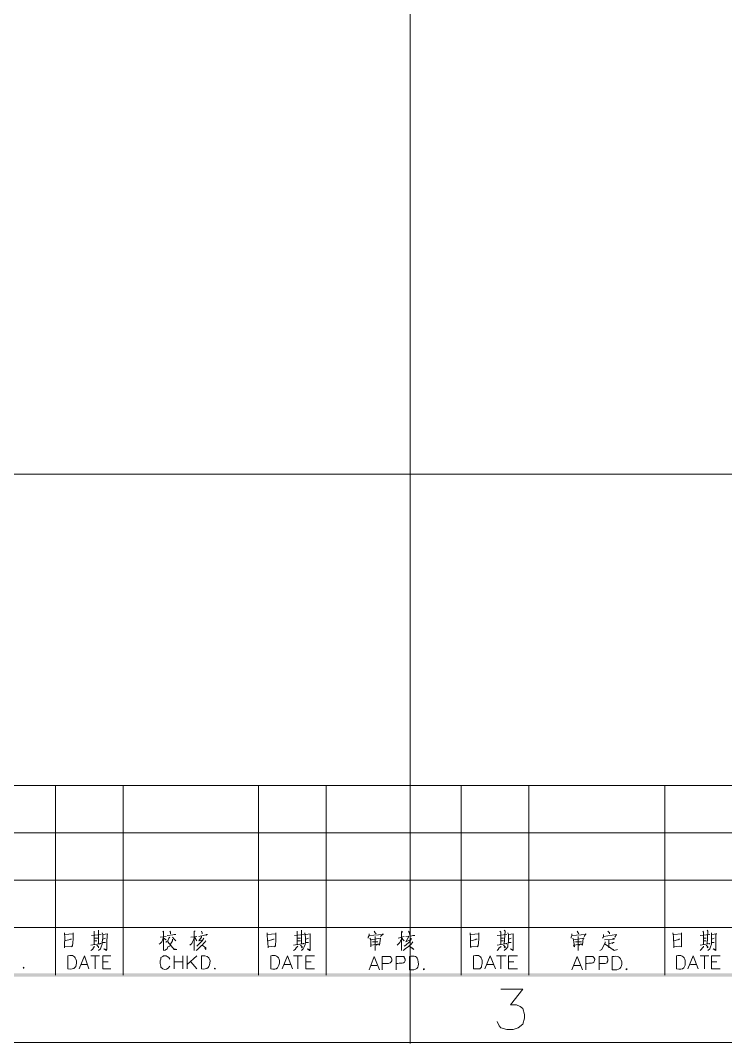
# Model space of a CAD drawing. Header units: millimetres. Extents: x 0 to 825, y 0 to 1167.
# Drawn here: x 414.9 to 559.4, y 0.1 to 209.8 of the extents above; entities that cross this region are included whole.
import ezdxf

# ---------------------------------------------------------------- set-up
doc = ezdxf.new("R2010")
doc.units = ezdxf.units.MM
doc.layers.add('1', color=7, linetype='Continuous')

msp = doc.modelspace()

# ---------------------------------------------------------------- hatches: boundary and pattern name
h = msp.add_hatch(color=0)
h.dxf.hatch_style = 2
h.paths.add_polyline_path([(35.421732, 14.541732), (34.701732, 13.821732), (810.141732, 14.541732)])
h = msp.add_hatch(color=0)
h.dxf.hatch_style = 2
h.paths.add_polyline_path([(34.701732, 13.821732), (810.141732, 14.541732), (810.861732, 13.821732)])
h = msp.add_hatch(color=0)
h.dxf.hatch_style = 2
h.paths.add_polyline_path([(560.841732, 13.821732), (560.841732, 14.541732), (310.641732, 13.821732)])
h = msp.add_hatch(color=0)
h.dxf.hatch_style = 2
h.paths.add_polyline_path([(560.841732, 14.541732), (310.641732, 13.821732), (311.361732, 14.541732)])

# ---------------------------------------------------------------- linework, layer by layer
at = {"layer": '1', "color": 0, "lineweight": 9}
for points in [[(0.321732, 0.321732), (824.361732, 0.321732), (824.361732, 1166.721732), (0.321732, 1166.721732), (0.321732, 0.321732)], [(311.001732, 53.061732), (560.841732, 53.061732)], [(422.061732, 53.061732), (422.061732, 14.181732)], [(435.921732, 53.061732), (435.921732, 14.181732)], [(463.641732, 53.061732), (463.641732, 14.181732)], [(477.501732, 53.061732), (477.501732, 14.181732)], [(505.221732, 53.061732), (505.221732, 14.181732)], [(519.081732, 53.061732), (519.081732, 14.181732)], [(546.981732, 53.061732), (546.981732, 14.181732)], [(311.001732, 43.341732), (560.841732, 43.341732)], [(311.001732, 33.621732), (560.841732, 33.621732)], [(311.001732, 23.901732), (560.841732, 23.901732)], [(429.981732, 23.181732), (429.981732, 23.001732), (429.981732, 20.481732)], [(430.881732, 23.361732), (430.881732, 23.181732), (430.881732, 20.481732)], [(444.021732, 23.181732), (444.201732, 23.001732), (444.201732, 23.181732), (444.201732, 19.221732), (444.201732, 19.581732), (444.201732, 19.761732)], [(445.461732, 23.181732), (445.641732, 23.001732), (445.641732, 22.821732), (445.641732, 22.641732)], [(450.501732, 23.181732), (450.681732, 23.181732), (450.501732, 23.181732), (450.501732, 19.221732), (450.501732, 19.581732), (450.501732, 19.941732)], [(451.941732, 23.181732), (452.121732, 22.821732), (452.121732, 22.641732)], [(471.561732, 23.181732), (471.561732, 23.001732), (471.561732, 20.481732)], [(472.461732, 23.361732), (472.461732, 23.181732), (472.461732, 20.481732)], [(487.401732, 23.181732), (487.581732, 22.821732), (487.761732, 22.641732)], [(492.981732, 23.181732), (493.161732, 23.001732), (492.981732, 23.001732), (492.981732, 19.221732), (492.981732, 19.761732)], [(494.421732, 23.181732), (494.601732, 22.821732), (494.601732, 22.641732), (494.601732, 22.461732)], [(513.141732, 23.181732), (513.321732, 23.001732), (513.321732, 20.481732)], [(514.041732, 23.361732), (514.221732, 23.181732), (514.041732, 20.481732)], [(528.981732, 23.181732), (529.161732, 22.821732), (529.341732, 22.641732)], [(535.281732, 23.181732), (535.641732, 22.821732), (535.641732, 22.641732), (535.641732, 22.641732)], [(554.721732, 23.181732), (554.901732, 23.001732), (554.901732, 20.481732)], [(555.621732, 23.361732), (555.801732, 23.181732), (555.621732, 20.481732)], [(423.861732, 21.201732), (425.301732, 21.561732), (425.121732, 21.561732), (424.761732, 21.381732)], [(429.441732, 22.281732), (431.421732, 22.461732)], [(429.981732, 21.741732), (430.701732, 21.741732)], [(429.981732, 21.201732), (430.521732, 21.201732)], [(431.601732, 22.821732), (431.781732, 22.461732), (431.781732, 21.741732), (431.601732, 21.021732), (431.601732, 20.481732), (431.421732, 19.941732), (431.241732, 19.581732), (430.881732, 19.221732)], [(431.781732, 21.561732), (432.321732, 21.741732)], [(444.201732, 21.921732), (444.021732, 21.561732), (443.841732, 21.021732), (443.481732, 20.661732), (443.301732, 20.481732)], [(444.741732, 22.101732), (443.481732, 21.921732)], [(444.201732, 21.741732), (444.741732, 21.381732)], [(446.001732, 21.561732), (446.001732, 21.201732), (445.821732, 20.841732), (445.641732, 20.481732), (445.461732, 20.121732), (445.101732, 19.941732), (444.921732, 19.581732), (444.741732, 19.401732), (444.381732, 19.221732)], [(445.461732, 21.921732), (445.281732, 21.741732), (445.101732, 21.201732), (444.741732, 21.021732), (444.741732, 20.841732)], [(444.921732, 22.281732), (446.721732, 22.461732), (446.541732, 22.461732), (446.361732, 22.461732)], [(445.101732, 21.021732), (445.101732, 21.021732), (446.361732, 19.401732), (446.901732, 19.401732), (446.361732, 19.581732), (446.181732, 19.581732)], [(446.001732, 21.921732), (446.361732, 21.561732), (446.541732, 21.381732), (446.721732, 21.201732)], [(450.681732, 21.921732), (450.321732, 21.381732), (450.141732, 21.021732), (449.961732, 20.661732), (449.601732, 20.301732)], [(451.041732, 22.101732), (449.781732, 21.921732)], [(450.681732, 21.741732), (451.041732, 21.201732)], [(452.481732, 21.741732), (452.481732, 21.741732), (452.121732, 21.201732), (452.121732, 21.201732), (451.761732, 20.841732), (451.401732, 20.481732), (451.041732, 20.121732)], [(451.401732, 22.101732), (453.201732, 22.461732), (453.021732, 22.461732), (452.841732, 22.281732)], [(451.941732, 22.101732), (451.941732, 21.921732), (451.401732, 21.201732), (451.401732, 21.201732), (452.301732, 21.381732)], [(465.621732, 21.201732), (466.881732, 21.561732), (466.701732, 21.561732), (466.341732, 21.381732)], [(471.021732, 22.281732), (473.001732, 22.461732)], [(471.561732, 21.741732), (472.281732, 21.741732)], [(471.741732, 21.201732), (472.281732, 21.201732)], [(473.361732, 22.461732), (474.261732, 22.641732), (474.261732, 22.641732), (474.261732, 21.561732), (474.261732, 20.121732), (474.261732, 19.581732), (474.261732, 19.221732), (474.081732, 19.221732), (473.721732, 19.581732), (474.081732, 19.401732)], [(473.361732, 21.561732), (473.901732, 21.741732)], [(486.321732, 22.641732), (486.321732, 22.281732), (486.141732, 21.921732), (486.141732, 21.741732)], [(486.321732, 22.281732), (489.201732, 22.461732), (489.201732, 22.641732), (488.661732, 22.101732)], [(486.501732, 21.741732), (486.681732, 21.381732), (486.681732, 19.941732), (486.681732, 20.301732), (488.301732, 20.481732), (488.121732, 20.481732), (487.761732, 20.301732)], [(488.301732, 20.481732), (488.481732, 20.301732), (488.661732, 21.741732), (488.661732, 21.741732), (486.681732, 21.381732)], [(487.041732, 21.021732), (488.121732, 21.021732)], [(487.581732, 22.101732), (487.581732, 22.101732), (487.581732, 19.221732), (487.581732, 19.401732), (487.581732, 19.761732)], [(493.161732, 21.741732), (492.801732, 21.201732), (492.621732, 20.841732), (492.441732, 20.661732), (492.081732, 20.301732)], [(493.521732, 22.101732), (492.261732, 21.741732)], [(493.161732, 21.561732), (493.521732, 21.201732)], [(494.961732, 21.741732), (494.961732, 21.561732), (494.601732, 21.021732), (494.601732, 21.021732), (493.881732, 20.301732), (493.521732, 20.121732)], [(493.881732, 22.101732), (495.681732, 22.281732), (495.501732, 22.281732), (495.321732, 22.281732)], [(494.421732, 22.101732), (494.421732, 21.921732), (493.881732, 21.021732), (493.881732, 21.021732), (494.781732, 21.381732)], [(507.201732, 21.201732), (508.461732, 21.561732), (508.281732, 21.561732), (508.101732, 21.381732)], [(512.601732, 22.281732), (514.581732, 22.461732)], [(513.321732, 21.741732), (513.861732, 21.741732)], [(513.321732, 21.201732), (513.861732, 21.201732)], [(514.761732, 22.821732), (514.941732, 22.461732), (514.941732, 21.741732), (514.941732, 21.021732), (514.761732, 20.481732), (514.761732, 19.941732), (514.401732, 19.581732), (514.041732, 19.221732)], [(514.941732, 21.561732), (515.481732, 21.741732)], [(527.901732, 22.641732), (527.901732, 22.281732), (527.721732, 21.921732), (527.721732, 21.741732)], [(527.901732, 22.281732), (530.781732, 22.461732), (530.781732, 22.641732), (530.421732, 22.101732)], [(528.081732, 21.741732), (528.261732, 21.381732), (528.441732, 19.941732), (528.261732, 20.301732), (529.881732, 20.481732), (529.701732, 20.481732), (529.341732, 20.301732)], [(529.881732, 20.481732), (530.061732, 20.301732), (530.241732, 21.741732), (530.421732, 21.741732), (528.261732, 21.381732)], [(528.621732, 21.021732), (529.881732, 21.021732)], [(529.161732, 22.101732), (529.161732, 22.101732), (529.161732, 19.221732), (529.161732, 19.401732), (529.161732, 19.761732)], [(534.741732, 21.021732), (534.741732, 20.841732), (534.561732, 20.481732), (534.201732, 19.761732), (534.021732, 19.401732), (533.661732, 19.221732)], [(534.381732, 22.101732), (537.081732, 22.461732), (537.081732, 22.461732), (536.721732, 21.921732)], [(534.561732, 21.381732), (536.541732, 21.561732), (536.541732, 21.741732), (536.181732, 21.561732)], [(535.461732, 21.381732), (535.461732, 19.761732)], [(548.781732, 21.201732), (550.041732, 21.561732), (549.861732, 21.561732), (549.681732, 21.381732)], [(554.181732, 22.281732), (556.161732, 22.461732)], [(554.901732, 21.741732), (555.441732, 21.741732)], [(554.901732, 21.201732), (555.441732, 21.201732)], [(556.521732, 22.821732), (556.521732, 22.461732), (556.521732, 21.741732), (556.521732, 21.021732), (556.521732, 20.481732), (556.341732, 19.941732), (556.161732, 19.581732), (555.801732, 19.221732)], [(556.521732, 22.461732), (557.601732, 22.641732), (557.421732, 22.641732), (557.421732, 21.561732), (557.421732, 20.121732), (557.421732, 19.581732), (557.421732, 19.221732), (557.421732, 19.221732), (556.881732, 19.581732), (557.421732, 19.401732)], [(556.521732, 21.561732), (557.061732, 21.741732)], [(429.261732, 20.301732), (431.421732, 20.661732), (431.241732, 20.661732), (431.061732, 20.481732)], [(429.981732, 20.121732), (429.981732, 19.941732), (429.801732, 19.761732), (429.621732, 19.401732), (429.261732, 19.221732)], [(430.521732, 20.301732), (430.881732, 19.941732), (430.881732, 19.761732), (430.881732, 19.941732)], [(431.601732, 20.841732), (431.781732, 20.841732), (432.321732, 20.841732)], [(452.121732, 20.301732), (452.841732, 19.761732), (452.841732, 19.401732), (452.661732, 19.761732)], [(470.841732, 20.301732), (473.001732, 20.661732), (472.821732, 20.661732), (472.821732, 20.481732)], [(471.741732, 20.121732), (471.561732, 19.941732), (471.381732, 19.761732), (471.201732, 19.401732), (470.841732, 19.221732)], [(472.281732, 20.301732), (472.641732, 19.941732), (472.641732, 19.761732), (472.461732, 19.941732)], [(473.361732, 20.841732), (473.361732, 20.841732), (473.901732, 20.841732)], [(494.601732, 20.121732), (495.321732, 19.581732), (495.501732, 19.401732), (495.141732, 19.761732)], [(512.601732, 20.301732), (514.581732, 20.661732), (514.401732, 20.661732), (514.401732, 20.481732)], [(513.321732, 20.121732), (513.321732, 19.941732), (512.961732, 19.761732), (512.781732, 19.401732), (512.601732, 19.221732)], [(513.861732, 20.301732), (514.221732, 19.941732), (514.221732, 19.761732), (514.041732, 19.941732)], [(514.941732, 20.841732), (514.941732, 20.841732), (515.481732, 20.841732)], [(534.561732, 20.481732), (534.741732, 20.481732), (536.541732, 19.221732), (537.261732, 19.401732), (536.541732, 19.221732), (536.361732, 19.401732)], [(535.641732, 20.661732), (535.641732, 20.661732), (536.541732, 20.841732), (536.361732, 20.841732), (536.181732, 20.661732)], [(554.181732, 20.301732), (556.161732, 20.661732), (556.161732, 20.661732), (555.981732, 20.481732)], [(554.901732, 20.121732), (554.901732, 19.941732), (554.181732, 19.221732)], [(555.441732, 20.301732), (555.801732, 19.941732), (555.801732, 19.761732), (555.621732, 19.941732)], [(556.521732, 20.841732), (556.521732, 20.841732), (557.061732, 20.841732)], [(426.921732, 15.441732), (428.001732, 18.141732), (428.901732, 15.441732)], [(429.261732, 18.141732), (431.061732, 18.141732)], [(430.161732, 18.141732), (430.161732, 15.441732)], [(431.781732, 15.441732), (431.781732, 18.141732), (433.401732, 18.141732)], [(431.781732, 16.881732), (432.861732, 16.881732)], [(446.361732, 18.141732), (446.361732, 15.441732)], [(446.361732, 16.881732), (448.161732, 16.881732)], [(448.161732, 18.141732), (448.161732, 15.441732)], [(449.061732, 18.141732), (449.061732, 15.441732)], [(451.041732, 18.141732), (449.061732, 16.341732)], [(449.781732, 16.881732), (451.041732, 15.441732)], [(468.501732, 15.441732), (469.581732, 18.141732), (470.661732, 15.441732)], [(470.841732, 18.141732), (472.641732, 18.141732)], [(471.741732, 18.141732), (471.741732, 15.441732)], [(473.361732, 15.441732), (473.361732, 18.141732), (475.161732, 18.141732)], [(473.361732, 16.881732), (474.441732, 16.881732)], [(486.321732, 15.261732), (487.401732, 17.961732), (488.481732, 15.261732)], [(489.021732, 15.261732), (489.021732, 17.961732), (490.281732, 17.961732), (490.641732, 17.961732), (490.821732, 17.781732), (491.001732, 17.421732), (491.001732, 17.061732), (490.821732, 16.881732), (490.641732, 16.701732), (490.281732, 16.521732), (489.021732, 16.521732)], [(510.081732, 15.441732), (511.161732, 18.141732), (512.241732, 15.441732)], [(512.421732, 18.141732), (514.401732, 18.141732)], [(513.321732, 18.141732), (513.321732, 15.441732)], [(514.941732, 15.441732), (514.941732, 18.141732), (516.741732, 18.141732)], [(514.941732, 16.881732), (516.021732, 16.881732)], [(527.901732, 15.261732), (528.981732, 17.961732), (530.061732, 15.261732)], [(533.481732, 15.261732), (533.481732, 17.961732), (534.741732, 17.961732), (535.101732, 17.961732), (535.101732, 17.781732), (535.281732, 17.421732), (535.281732, 17.061732), (535.101732, 16.881732), (535.101732, 16.701732), (534.741732, 16.521732), (533.481732, 16.521732)], [(551.661732, 15.441732), (552.741732, 18.141732), (553.821732, 15.441732)], [(554.181732, 18.141732), (555.981732, 18.141732)], [(555.081732, 18.141732), (555.081732, 15.441732)], [(556.521732, 15.441732), (556.521732, 18.141732), (558.321732, 18.141732)], [(556.521732, 16.881732), (557.601732, 16.881732)], [(415.581732, 15.801732), (415.401732, 15.621732), (415.581732, 15.621732), (415.581732, 15.621732), (415.581732, 15.801732)], [(427.281732, 16.341732), (428.541732, 16.341732)], [(431.781732, 15.441732), (433.401732, 15.441732)], [(454.641732, 15.621732), (454.641732, 15.441732), (454.641732, 15.441732), (454.821732, 15.441732), (454.641732, 15.621732)], [(468.861732, 16.341732), (470.121732, 16.341732)], [(473.361732, 15.441732), (475.161732, 15.441732)], [(486.681732, 16.161732), (487.941732, 16.161732)], [(497.481732, 15.441732), (497.481732, 15.441732), (497.481732, 15.261732), (497.661732, 15.441732), (497.481732, 15.441732)], [(510.441732, 16.341732), (511.881732, 16.341732)], [(514.941732, 15.441732), (516.741732, 15.441732)], [(528.261732, 16.161732), (529.701732, 16.161732)], [(539.061732, 15.441732), (539.061732, 15.441732), (539.061732, 15.261732), (539.241732, 15.441732), (539.061732, 15.441732)], [(552.201732, 16.341732), (553.461732, 16.341732)], [(556.521732, 15.441732), (558.321732, 15.441732)], [(513.321732, 11.301732), (517.821732, 11.301732), (515.301732, 8.061732), (516.561732, 8.061732), (517.281732, 7.701732), (517.821732, 7.341732), (518.181732, 6.081732), (518.181732, 5.361732), (517.821732, 4.101732), (516.921732, 3.381732), (515.841732, 3.021732), (514.581732, 3.021732), (513.321732, 3.381732), (512.961732, 3.741732), (512.601732, 4.641732)]]:
    msp.add_lwpolyline(points, dxfattribs=at)
at = {"layer": '1', "color": 30, "lineweight": 9}
for points in [[(494.781732, 0.141732), (494.781732, 1166.901732)], [(824.541732, 116.817732), (0.141732, 116.817732)]]:
    msp.add_lwpolyline(points, dxfattribs=at)
at = {"layer": '1', "color": 0, "lineweight": 9}
for points, knots in [([(423.861732, 22.821732), (424.041732, 21.921732), (423.861732, 20.661732), (423.861732, 19.761732), (423.861732, 19.761732), (423.861732, 19.941732), (423.861732, 19.941732), (423.861732, 19.941732), (425.301732, 20.121732), (425.301732, 20.121732), (425.301732, 20.121732), (425.481732, 19.941732), (425.481732, 19.941732), (425.661732, 20.841732), (425.661732, 21.921732), (425.661732, 22.821732), (425.661732, 22.821732), (425.661732, 22.641732), (425.661732, 22.641732), (425.661732, 22.641732), (423.861732, 22.461732), (423.861732, 22.461732)], [0, 0, 0, 0, 1, 1, 1, 2, 2, 2, 3, 3, 3, 4, 4, 4, 5, 5, 5, 6, 6, 6, 7, 7, 7, 7]), ([(431.781732, 22.461732), (431.781732, 22.461732), (432.681732, 22.641732), (432.681732, 22.641732), (432.681732, 22.641732), (432.681732, 22.641732), (432.681732, 22.641732), (432.501732, 21.921732), (432.681732, 19.761732), (432.501732, 19.221732), (432.501732, 19.221732), (431.961732, 19.581732), (431.961732, 19.581732), (431.961732, 19.581732), (432.501732, 19.401732), (432.501732, 19.401732)], [0, 0, 0, 0, 1, 1, 1, 2, 2, 2, 3, 3, 3, 4, 4, 4, 5, 5, 5, 5]), ([(465.441732, 22.821732), (465.441732, 21.921732), (465.621732, 20.661732), (465.621732, 19.761732), (465.621732, 19.761732), (465.621732, 19.941732), (465.621732, 19.941732), (465.621732, 19.941732), (466.881732, 20.121732), (466.881732, 20.121732), (466.881732, 20.121732), (467.061732, 19.941732), (467.061732, 19.941732), (467.241732, 20.661732), (467.241732, 22.101732), (467.241732, 22.821732), (467.241732, 22.821732), (467.241732, 22.641732), (467.241732, 22.641732), (467.241732, 22.641732), (465.441732, 22.461732), (465.441732, 22.461732)], [0, 0, 0, 0, 1, 1, 1, 2, 2, 2, 3, 3, 3, 4, 4, 4, 5, 5, 5, 6, 6, 6, 7, 7, 7, 7]), ([(507.021732, 22.821732), (507.201732, 21.921732), (507.021732, 20.661732), (507.201732, 19.761732), (507.201732, 19.761732), (507.201732, 19.941732), (507.201732, 19.941732), (507.201732, 19.941732), (508.461732, 20.121732), (508.461732, 20.121732), (508.461732, 20.121732), (508.641732, 19.941732), (508.641732, 19.941732), (508.821732, 20.841732), (508.821732, 21.921732), (508.821732, 22.821732), (508.821732, 22.821732), (508.821732, 22.641732), (508.821732, 22.641732), (508.821732, 22.641732), (507.201732, 22.461732), (507.201732, 22.461732)], [0, 0, 0, 0, 1, 1, 1, 2, 2, 2, 3, 3, 3, 4, 4, 4, 5, 5, 5, 6, 6, 6, 7, 7, 7, 7]), ([(514.941732, 22.461732), (514.941732, 22.461732), (515.841732, 22.641732), (515.841732, 22.641732), (515.841732, 22.641732), (515.841732, 22.641732), (515.841732, 22.641732), (515.841732, 21.561732), (515.841732, 20.301732), (515.841732, 19.221732), (515.841732, 19.221732), (515.301732, 19.581732), (515.301732, 19.581732), (515.301732, 19.581732), (515.661732, 19.401732), (515.661732, 19.401732)], [0, 0, 0, 0, 1, 1, 1, 2, 2, 2, 3, 3, 3, 4, 4, 4, 5, 5, 5, 5]), ([(548.601732, 22.821732), (548.781732, 21.921732), (548.781732, 20.661732), (548.781732, 19.761732), (548.781732, 19.761732), (548.781732, 19.941732), (548.781732, 19.941732), (548.781732, 19.941732), (550.041732, 20.121732), (550.041732, 20.121732), (550.041732, 20.121732), (550.401732, 19.941732), (550.401732, 19.941732), (550.401732, 20.661732), (550.401732, 22.101732), (550.401732, 22.821732), (550.401732, 22.821732), (550.401732, 22.641732), (550.401732, 22.641732), (550.401732, 22.641732), (548.781732, 22.461732), (548.781732, 22.461732)], [0, 0, 0, 0, 1, 1, 1, 2, 2, 2, 3, 3, 3, 4, 4, 4, 5, 5, 5, 6, 6, 6, 7, 7, 7, 7]), ([(424.581732, 15.441732), (424.581732, 15.441732), (424.581732, 18.141732), (424.581732, 18.141732), (425.661732, 18.321732), (426.021732, 18.141732), (426.381732, 17.061732), (426.381732, 15.801732), (426.021732, 15.261732), (424.581732, 15.441732)], [0, 0, 0, 0, 1, 1, 1, 2, 2, 2, 3, 3, 3, 3]), ([(445.461732, 17.421732), (445.461732, 17.421732), (445.281732, 17.781732), (445.281732, 17.781732), (445.281732, 17.781732), (444.921732, 17.961732), (444.921732, 17.961732), (444.921732, 17.961732), (444.741732, 18.141732), (444.741732, 18.141732), (444.741732, 18.141732), (444.201732, 18.141732), (444.201732, 18.141732), (444.201732, 18.141732), (444.021732, 17.961732), (444.021732, 17.961732), (444.021732, 17.961732), (443.661732, 17.781732), (443.661732, 17.781732), (443.661732, 17.781732), (443.661732, 17.421732), (443.661732, 17.421732), (443.661732, 17.421732), (443.481732, 17.061732), (443.481732, 17.061732), (443.481732, 17.061732), (443.481732, 16.521732), (443.481732, 16.521732), (443.481732, 16.521732), (443.661732, 15.981732), (443.661732, 15.981732), (443.661732, 15.981732), (443.661732, 15.801732), (443.661732, 15.801732), (443.661732, 15.801732), (444.021732, 15.441732), (444.021732, 15.441732), (444.561732, 15.081732), (445.101732, 15.441732), (445.461732, 15.981732)], [0, 0, 0, 0, 1, 1, 1, 2, 2, 2, 3, 3, 3, 4, 4, 4, 5, 5, 5, 6, 6, 6, 7, 7, 7, 8, 8, 8, 9, 9, 9, 10, 10, 10, 11, 11, 11, 12, 12, 12, 13, 13, 13, 13]), ([(451.941732, 15.441732), (451.941732, 15.441732), (451.941732, 18.141732), (451.941732, 18.141732), (453.021732, 18.141732), (453.381732, 18.141732), (453.741732, 17.061732), (453.741732, 15.801732), (453.201732, 15.261732), (451.941732, 15.441732)], [0, 0, 0, 0, 1, 1, 1, 2, 2, 2, 3, 3, 3, 3]), ([(466.161732, 15.441732), (466.161732, 15.441732), (466.161732, 18.141732), (466.161732, 18.141732), (467.061732, 18.321732), (467.781732, 18.141732), (467.961732, 17.061732), (467.961732, 15.801732), (467.421732, 15.081732), (466.161732, 15.441732)], [0, 0, 0, 0, 1, 1, 1, 2, 2, 2, 3, 3, 3, 3]), ([(491.901732, 15.261732), (491.901732, 15.261732), (491.901732, 17.961732), (491.901732, 17.961732), (491.901732, 17.961732), (492.981732, 17.961732), (492.981732, 17.961732), (492.981732, 17.961732), (493.521732, 17.961732), (493.521732, 17.961732), (493.521732, 17.961732), (493.521732, 17.781732), (493.521732, 17.781732), (493.521732, 17.781732), (493.701732, 17.421732), (493.701732, 17.421732), (493.881732, 16.341732), (492.621732, 16.701732), (491.901732, 16.521732)], [0, 0, 0, 0, 1, 1, 1, 2, 2, 2, 3, 3, 3, 4, 4, 4, 5, 5, 5, 6, 6, 6, 6]), ([(494.601732, 15.261732), (494.601732, 15.261732), (494.601732, 17.961732), (494.601732, 17.961732), (495.681732, 18.141732), (496.221732, 18.141732), (496.401732, 16.881732), (496.581732, 15.621732), (496.041732, 15.081732), (494.601732, 15.261732)], [0, 0, 0, 0, 1, 1, 1, 2, 2, 2, 3, 3, 3, 3]), ([(507.741732, 15.441732), (507.741732, 15.441732), (507.741732, 18.141732), (507.741732, 18.141732), (509.001732, 18.321732), (509.181732, 18.141732), (509.541732, 17.061732), (509.541732, 17.061732), (509.541732, 16.521732), (509.541732, 16.521732), (509.541732, 16.521732), (509.361732, 15.981732), (509.361732, 15.981732), (509.361732, 15.981732), (509.361732, 15.801732), (509.361732, 15.801732), (509.361732, 15.801732), (509.001732, 15.441732), (509.001732, 15.441732), (509.001732, 15.441732), (508.641732, 15.441732), (508.641732, 15.441732), (508.641732, 15.441732), (507.741732, 15.441732), (507.741732, 15.441732)], [0, 0, 0, 0, 1, 1, 1, 2, 2, 2, 3, 3, 3, 4, 4, 4, 5, 5, 5, 6, 6, 6, 7, 7, 7, 8, 8, 8, 8]), ([(530.781732, 15.261732), (530.781732, 15.261732), (530.781732, 17.961732), (530.781732, 17.961732), (530.781732, 17.961732), (531.861732, 17.961732), (531.861732, 17.961732), (531.861732, 17.961732), (532.221732, 17.961732), (532.221732, 17.961732), (532.221732, 17.961732), (532.401732, 17.781732), (532.401732, 17.781732), (532.401732, 17.781732), (532.581732, 17.421732), (532.581732, 17.421732), (532.581732, 16.341732), (531.501732, 16.701732), (530.781732, 16.521732)], [0, 0, 0, 0, 1, 1, 1, 2, 2, 2, 3, 3, 3, 4, 4, 4, 5, 5, 5, 6, 6, 6, 6]), ([(536.181732, 15.261732), (536.181732, 15.261732), (536.181732, 17.961732), (536.181732, 17.961732), (537.261732, 18.141732), (537.801732, 17.961732), (538.161732, 16.881732), (538.161732, 15.621732), (537.621732, 15.081732), (536.181732, 15.261732)], [0, 0, 0, 0, 1, 1, 1, 2, 2, 2, 3, 3, 3, 3]), ([(549.321732, 15.441732), (549.321732, 15.441732), (549.321732, 18.141732), (549.321732, 18.141732), (550.221732, 18.321732), (550.941732, 18.141732), (551.121732, 17.061732), (551.301732, 15.801732), (550.761732, 15.081732), (549.321732, 15.441732)], [0, 0, 0, 0, 1, 1, 1, 2, 2, 2, 3, 3, 3, 3])]:
    msp.add_open_spline(points, degree=3, knots=knots, dxfattribs=at)
for points in [[(452.841732, 21.201732), (452.301732, 20.481732), (451.581732, 19.761732), (450.861732, 19.221732)], [(473.181732, 22.821732), (473.361732, 21.561732), (473.541732, 20.121732), (472.461732, 19.221732)], [(495.321732, 21.021732), (494.961732, 20.301732), (493.881732, 19.761732), (493.341732, 19.221732)], [(534.381732, 22.461732), (534.381732, 22.281732), (534.381732, 21.921732), (534.201732, 21.741732)]]:
    msp.add_open_spline(points, degree=3, dxfattribs=at)

doc.saveas('drawing.dxf')
